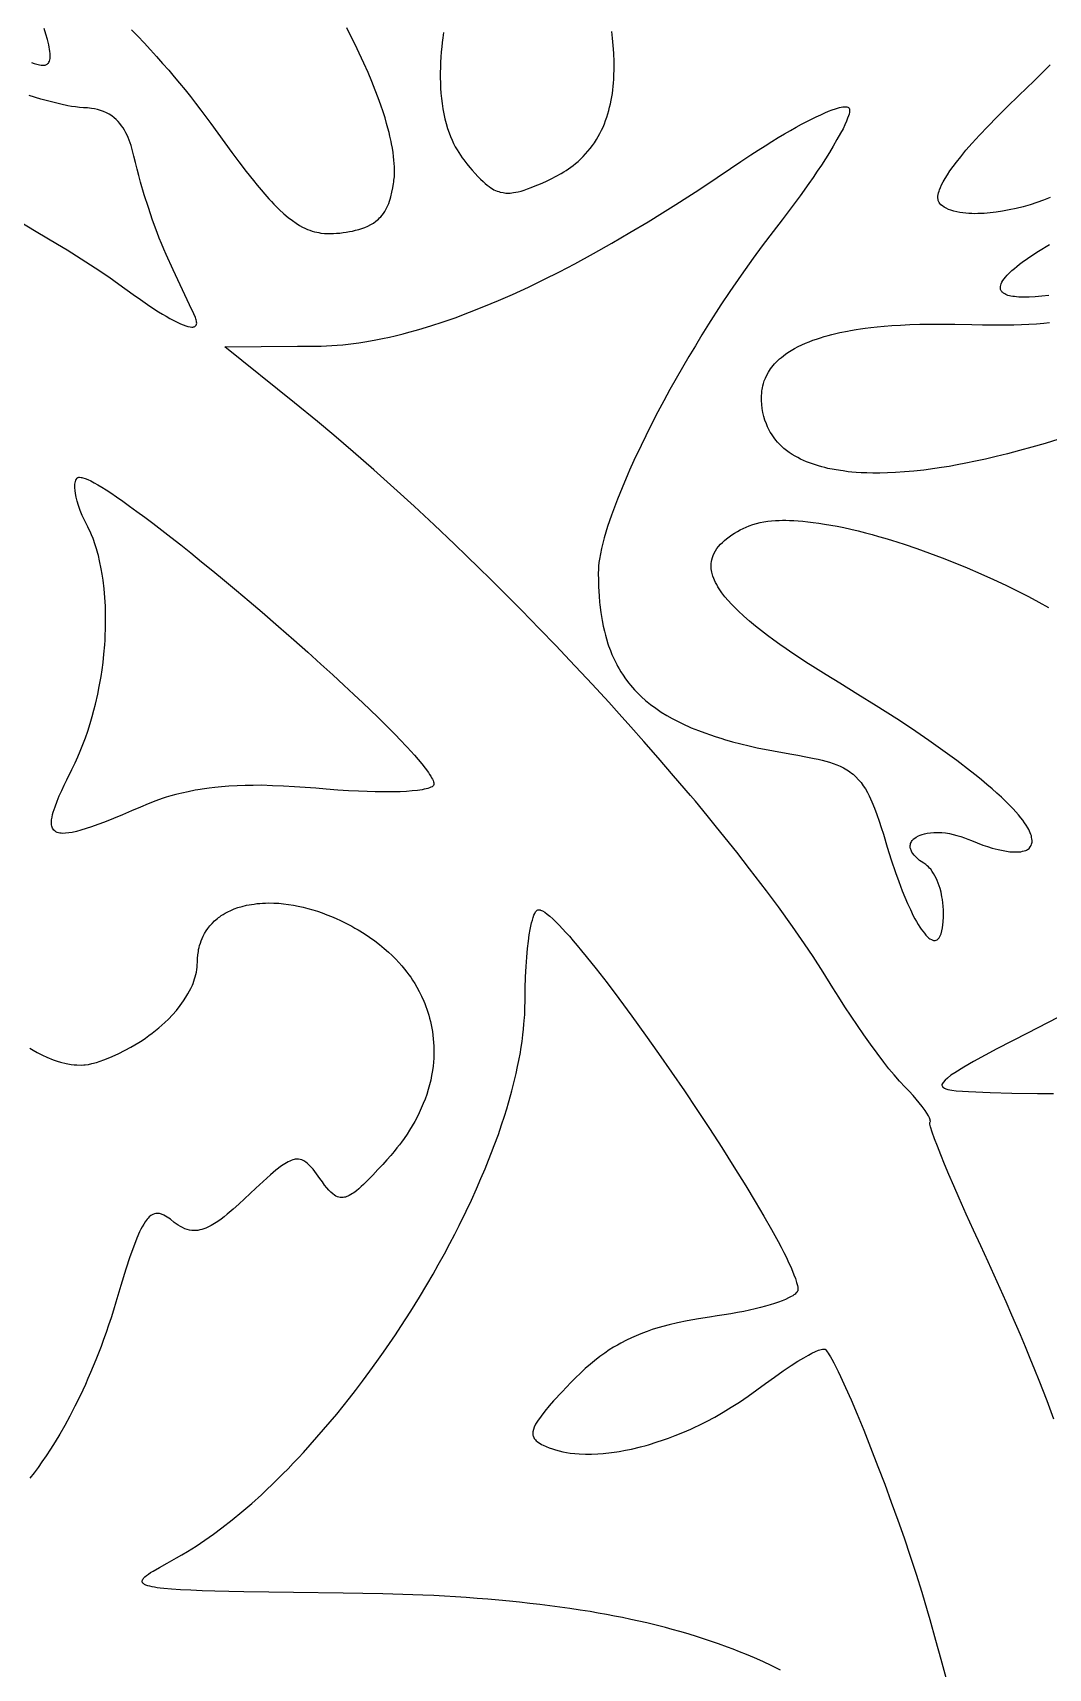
# Model space of a CAD drawing. Extents: x -500 to 500, y -1000 to 1000.
# Drawn here: x 167.3 to 284.1, y 63.2 to 251.3 of the extents above; entities that cross this region are included whole.
import ezdxf

# ---------------------------------------------------------------- set-up
doc = ezdxf.new("R2010")
doc.units = 0
doc.layers.add('APS_GEOMETR_', color=18, linetype='CONTINUOUS')

msp = doc.modelspace()

# ---------------------------------------------------------------- linework, layer by layer
at = {"layer": 'APS_GEOMETR_'}
for points in [[(167.16, 247.89), (167.46, 247.78), (167.75, 247.69), (168.06, 247.62), (168.27, 247.58), (168.41, 247.57), (168.57, 247.58), (168.73, 247.6), (168.81, 247.63), (168.88, 247.66), (168.96, 247.71), (169.02, 247.76), (169.09, 247.83), (169.15, 247.91), (169.21, 248.04), (169.26, 248.18), (169.29, 248.34), (169.31, 248.52), (169.31, 248.72), (169.3, 248.94), (169.28, 249.17), (169.24, 249.41), (169.2, 249.67), (169.14, 249.94), (169, 250.52), (168.82, 251.15), (168.62, 251.81)], [(178.65, 251.66), (179.39, 250.9), (180.11, 250.14), (180.82, 249.36), (181.53, 248.58), (182.23, 247.79), (182.93, 247), (183.56, 246.25), (184.19, 245.5), (184.81, 244.73), (185.42, 243.97), (186.02, 243.2), (186.61, 242.42), (187.2, 241.64), (187.77, 240.86), (189.38, 238.65), (190.18, 237.55), (191, 236.45), (191.83, 235.37), (192.68, 234.3), (193.11, 233.77), (193.55, 233.25), (193.99, 232.73), (194.44, 232.22), (194.75, 231.89), (195.04, 231.58), (195.33, 231.28), (195.62, 231), (196.16, 230.5), (196.67, 230.07), (197.15, 229.7), (197.58, 229.4), (197.97, 229.15), (198.3, 228.97), (198.59, 228.82), (198.88, 228.7), (199.16, 228.6), (199.43, 228.51), (199.69, 228.43), (199.95, 228.37), (200.19, 228.32), (200.43, 228.28), (200.86, 228.24), (201.26, 228.22), (201.87, 228.23), (202.24, 228.25), (202.61, 228.28), (202.98, 228.32), (203.35, 228.38), (203.71, 228.44), (204.07, 228.51), (204.43, 228.59), (204.79, 228.69), (205.14, 228.79), (205.49, 228.92), (205.83, 229.07), (206.16, 229.24), (206.47, 229.43), (206.77, 229.65), (206.91, 229.76), (207.05, 229.88), (207.18, 230.01), (207.31, 230.14), (207.47, 230.34), (207.63, 230.54), (207.77, 230.76), (207.9, 230.98), (208.02, 231.21), (208.13, 231.45), (208.23, 231.69), (208.32, 231.94), (208.4, 232.19), (208.48, 232.44), (208.6, 232.96), (208.7, 233.47), (208.79, 233.99), (208.81, 234.11), (208.84, 234.36), (208.88, 234.75), (208.9, 235.26), (208.9, 235.56), (208.89, 235.89), (208.87, 236.26), (208.84, 236.65), (208.8, 237.08), (208.74, 237.53), (208.67, 238.02), (208.57, 238.53), (208.51, 238.82), (208.38, 239.42), (208.28, 239.84), (208.15, 240.32), (207.99, 240.88), (207.81, 241.51), (207.58, 242.21), (207.32, 242.98), (207.02, 243.82), (206.68, 244.72), (206.29, 245.69), (205.86, 246.73), (205.37, 247.82), (204.84, 248.98), (204.37, 249.95), (203.89, 250.91), (203.4, 251.87)], [(214.54, 251.33), (214.46, 250.74), (214.39, 250.2), (214.33, 249.7), (214.28, 249.11), (214.23, 248.52), (214.2, 247.93), (214.17, 247.33), (214.16, 246.73), (214.16, 246.14), (214.17, 245.54), (214.19, 244.95), (214.23, 244.35), (214.29, 243.76), (214.37, 243.17), (214.46, 242.58), (214.57, 242), (214.69, 241.43), (214.84, 240.86), (215.01, 240.29), (215.17, 239.82), (215.34, 239.38), (215.52, 238.96), (215.7, 238.57), (215.89, 238.2), (216.09, 237.85), (216.28, 237.53), (216.48, 237.23), (216.67, 236.94), (216.86, 236.68), (217.23, 236.22), (217.56, 235.83), (217.84, 235.5), (218.18, 235.12), (218.5, 234.78), (218.8, 234.47), (219.08, 234.2), (219.34, 233.97), (219.57, 233.77), (219.78, 233.61), (219.96, 233.48), (220.15, 233.36), (220.34, 233.26), (220.52, 233.18), (220.7, 233.1), (220.88, 233.04), (221.05, 232.99), (221.38, 232.92), (221.69, 232.88), (221.96, 232.87), (222.19, 232.87), (222.38, 232.89), (222.6, 232.92), (222.85, 232.96), (223.13, 233.03), (223.46, 233.11), (223.82, 233.22), (224.21, 233.35), (224.63, 233.51), (225.09, 233.69), (225.7, 233.94), (226.31, 234.21), (226.91, 234.5), (227.5, 234.8), (228.08, 235.13), (228.37, 235.3), (228.64, 235.48), (228.92, 235.66), (229.19, 235.85), (229.45, 236.05), (229.71, 236.26), (230.01, 236.52), (230.31, 236.8), (230.6, 237.08), (230.88, 237.38), (231.14, 237.69), (231.4, 238.01), (231.65, 238.34), (231.88, 238.67), (232.11, 239.02), (232.32, 239.37), (232.52, 239.73), (232.7, 240.09), (232.88, 240.46), (233.04, 240.83), (233.18, 241.21), (233.31, 241.59), (233.43, 241.97), (233.54, 242.36), (233.64, 242.75), (233.73, 243.14), (233.81, 243.54), (233.88, 243.93), (233.95, 244.33), (234, 244.73), (234.05, 245.14), (234.09, 245.54), (234.12, 245.94), (234.14, 246.34), (234.16, 247.15), (234.15, 247.95), (234.11, 248.95), (234.05, 249.86), (233.97, 250.69), (233.88, 251.45)], [(284.31, 232.35), (283.55, 232.05), (282.77, 231.78), (281.99, 231.53), (281.2, 231.3), (280.4, 231.1), (279.6, 230.93), (278.8, 230.79), (278.1, 230.68), (277.4, 230.6), (276.7, 230.54), (276.35, 230.52), (275.99, 230.51), (275.64, 230.5), (275.29, 230.51), (274.94, 230.53), (274.59, 230.56), (274.24, 230.6), (273.9, 230.65), (273.55, 230.71), (273.21, 230.79), (272.89, 230.89), (272.59, 231), (272.33, 231.13), (272.1, 231.26), (271.9, 231.39), (271.74, 231.53), (271.62, 231.66), (271.53, 231.78), (271.49, 231.86), (271.46, 231.95), (271.43, 232.03), (271.41, 232.12), (271.39, 232.31), (271.4, 232.5), (271.42, 232.7), (271.46, 232.89), (271.52, 233.08), (271.57, 233.25), (271.68, 233.52), (271.82, 233.82), (272, 234.17), (272.22, 234.55), (272.48, 234.97), (272.78, 235.43), (273.13, 235.92), (273.52, 236.44), (274.01, 237.06), (274.61, 237.79), (275.33, 238.61), (276.17, 239.52), (277.12, 240.53), (278.19, 241.63), (279.37, 242.81), (280.69, 244.08), (282.45, 245.79), (283.38, 246.71), (284.3, 247.64)], [(165.54, 229.75), (167.7, 228.47), (170.16, 227), (171.25, 226.33), (172.33, 225.65), (173.4, 224.97), (174.47, 224.28), (176.03, 223.24), (177.2, 222.4), (178.84, 221.21), (179.67, 220.62), (180.5, 220.04), (181.35, 219.49), (181.77, 219.22), (182.21, 218.95), (182.64, 218.7), (183.08, 218.45), (183.53, 218.21), (183.98, 217.98), (184.3, 217.83), (184.6, 217.71), (184.89, 217.61), (185.15, 217.53), (185.39, 217.48), (185.6, 217.47), (185.7, 217.47), (185.78, 217.48), (185.86, 217.5), (185.92, 217.53), (185.98, 217.57), (186.03, 217.61), (186.06, 217.65), (186.09, 217.7), (186.13, 217.81), (186.15, 217.92), (186.14, 218.03), (186.13, 218.13), (186.1, 218.29), (186.06, 218.42), (186, 218.58), (185.83, 218.97), (185.33, 220.02), (183.45, 224.04), (182.65, 225.8), (182.38, 226.43), (182.11, 227.06), (181.85, 227.69), (181.6, 228.33), (181.08, 229.77), (180.59, 231.22), (180.12, 232.67), (179.68, 234.14), (179.48, 234.88), (179.29, 235.63), (179.11, 236.38), (178.94, 237.13), (178.78, 237.74), (178.7, 238.04), (178.6, 238.35), (178.5, 238.65), (178.39, 238.95), (178.27, 239.25), (178.14, 239.54), (178, 239.82), (177.85, 240.1), (177.68, 240.37), (177.51, 240.62), (177.32, 240.87), (177.12, 241.1), (176.9, 241.32), (176.67, 241.53), (176.39, 241.74), (176.08, 241.94), (175.77, 242.11), (175.43, 242.25), (175.09, 242.38), (174.75, 242.48), (174.4, 242.56), (174.04, 242.61), (173.58, 242.66), (173.12, 242.69), (172.67, 242.73), (172.22, 242.78), (171.77, 242.84), (171.32, 242.92), (170.54, 243.09), (169.77, 243.28), (169, 243.47), (168.23, 243.68), (166.87, 244.1)], [(284.74, 91.87), (283.94, 93.97), (283.03, 96.3), (282.53, 97.54), (282.01, 98.83), (281.45, 100.18), (280.87, 101.58), (279.91, 103.82), (279.23, 105.36), (278.55, 106.89), (277.86, 108.42), (277.16, 109.95), (276.31, 111.78), (275.48, 113.61), (274.65, 115.44), (273.84, 117.28), (273.22, 118.7), (272.66, 120), (272.16, 121.19), (271.72, 122.28), (271.33, 123.25), (271.01, 124.11), (270.74, 124.86), (270.54, 125.5), (270.51, 125.64), (270.48, 125.78), (270.48, 125.93), (270.48, 126), (270.5, 126.06), (270.52, 126.11), (270.51, 126.2), (270.5, 126.3), (270.41, 126.53), (270.3, 126.76), (270.12, 127.06), (269.92, 127.36), (269.59, 127.81), (269.25, 128.24), (268.89, 128.67), (268.53, 129.09), (268.09, 129.57), (267.63, 130.04), (266.99, 130.73), (266.36, 131.45), (265.76, 132.17), (265.17, 132.92), (264.39, 133.96), (263.62, 135), (262.87, 136.06), (262.13, 137.13), (261.41, 138.2), (260.7, 139.29), (260, 140.38), (259.31, 141.48), (258.19, 143.29), (257.04, 145.06), (256.06, 146.52), (254.66, 148.54), (253.04, 150.77), (251.67, 152.62), (249.74, 155.17), (248.25, 157.07), (246.93, 158.73), (245.79, 160.14), (244.84, 161.3), (243.5, 162.92), (242.94, 163.59), (241, 165.86), (239.21, 167.93), (237.57, 169.81), (236.07, 171.5), (234.72, 173), (233.53, 174.31), (231.62, 176.4), (229.06, 179.13), (227.44, 180.83), (225.59, 182.75), (223.51, 184.89), (222.38, 186.03), (221.18, 187.23), (219.93, 188.47), (218.61, 189.77), (217.23, 191.11), (215.79, 192.51), (213.45, 194.73), (211.15, 196.86), (208.84, 198.97), (206.51, 201.06), (204.15, 203.13), (201.92, 205.03), (200.04, 206.59), (197.41, 208.75), (189.38, 215.19), (197.75, 215.25), (199.84, 215.26), (200.46, 215.28), (201.08, 215.31), (201.7, 215.34), (202.32, 215.38), (202.94, 215.43), (203.56, 215.5), (204.18, 215.57), (204.79, 215.66), (205.5, 215.77), (206.57, 215.96), (207.51, 216.15), (208.31, 216.32), (208.97, 216.47), (209.9, 216.69), (210.28, 216.79), (211.69, 217.19), (213.09, 217.61), (214.48, 218.06), (215.86, 218.54), (217.53, 219.17), (219.19, 219.83), (220.84, 220.51), (222.48, 221.22), (224.29, 222.06), (226.09, 222.93), (227.87, 223.83), (229.64, 224.75), (231.77, 225.91), (233.88, 227.1), (235.98, 228.32), (238.06, 229.56), (239.73, 230.59), (241.26, 231.56), (242.65, 232.45), (243.9, 233.26), (245.99, 234.65), (247.54, 235.7), (248.71, 236.49), (249.88, 237.28), (250.71, 237.81), (251.51, 238.32), (252.28, 238.8), (253.02, 239.25), (253.73, 239.68), (254.42, 240.07), (255.08, 240.44), (255.7, 240.79), (256.3, 241.1), (256.86, 241.39), (257.4, 241.66), (257.91, 241.89), (258.38, 242.1), (258.82, 242.29), (259.23, 242.44), (259.61, 242.58), (259.85, 242.65), (260.07, 242.71), (260.28, 242.75), (260.47, 242.78), (260.64, 242.8), (260.79, 242.8), (260.91, 242.78), (261.02, 242.75), (261.06, 242.73), (261.11, 242.7), (261.17, 242.63), (261.21, 242.55), (261.23, 242.46), (261.24, 242.37), (261.23, 242.29), (261.22, 242.17), (261.17, 241.96), (261.1, 241.75), (261.01, 241.48), (260.87, 241.14), (260.7, 240.74), (260.48, 240.28), (260.2, 239.76), (259.78, 239.02), (259.35, 238.28), (258.91, 237.54), (258.45, 236.82), (257.99, 236.09), (257.51, 235.38), (257.03, 234.67), (256.54, 233.96), (255.54, 232.56), (254.53, 231.18), (253.49, 229.81), (252.45, 228.44), (251.19, 226.79), (250.16, 225.39), (248.75, 223.44), (247.48, 221.57), (246.44, 220.01), (245.02, 217.81), (244.26, 216.57), (243.5, 215.32), (242.75, 214.07), (242.02, 212.81), (241.29, 211.54), (240.58, 210.27), (239.88, 208.99), (239.19, 207.7), (238.43, 206.22), (237.8, 204.97), (237.26, 203.86), (236.44, 202.12), (235.93, 201.02), (235.73, 200.55), (235.07, 198.98), (234.54, 197.67), (233.84, 195.83), (233.62, 195.18), (233.41, 194.53), (233.21, 193.88), (233.01, 193.23), (232.86, 192.61), (232.71, 192), (232.58, 191.38), (232.46, 190.76), (232.41, 190.37), (232.37, 189.97), (232.34, 189.57), (232.32, 189.17), (232.34, 188.35), (232.36, 187.64), (232.42, 186.51), (232.48, 185.81), (232.51, 185.51), (232.63, 184.62), (232.77, 183.73), (232.91, 183.07), (233.04, 182.5), (233.16, 182.01), (233.27, 181.6), (233.44, 181.05), (233.52, 180.81), (233.72, 180.28), (233.91, 179.81), (234.08, 179.42), (234.23, 179.1), (234.45, 178.65), (234.55, 178.47), (234.72, 178.17), (234.93, 177.83), (235.18, 177.43), (235.48, 176.99), (235.84, 176.52), (236.04, 176.28), (236.25, 176.02), (236.48, 175.76), (236.73, 175.5), (237, 175.23), (237.29, 174.95), (237.77, 174.53), (238.35, 174.06), (238.95, 173.62), (239.57, 173.19), (240.21, 172.79), (240.82, 172.45), (241.36, 172.17), (241.82, 171.93), (242.21, 171.74), (242.77, 171.49), (243, 171.39), (243.85, 171.06), (244.59, 170.78), (245.24, 170.55), (245.77, 170.37), (246.53, 170.13), (246.84, 170.04), (247.78, 169.78), (248.72, 169.53), (249.67, 169.3), (250.62, 169.09), (252.48, 168.72), (254.35, 168.38), (255.28, 168.22), (256.22, 168.05), (257.15, 167.86), (257.61, 167.76), (258.07, 167.65), (258.5, 167.53), (258.92, 167.41), (259.33, 167.27), (259.75, 167.12), (260.15, 166.95), (260.54, 166.76), (260.92, 166.54), (261.1, 166.43), (261.28, 166.3), (261.46, 166.17), (261.63, 166.03), (261.79, 165.89), (261.96, 165.73), (262.26, 165.41), (262.55, 165.07), (262.81, 164.71), (263.06, 164.34), (263.28, 163.95), (263.48, 163.56), (263.65, 163.21), (263.81, 162.85), (264.11, 162.12), (264.38, 161.39), (264.64, 160.65), (264.88, 159.9), (265.12, 159.15), (265.57, 157.64), (266.03, 156.19), (266.5, 154.74), (266.88, 153.68), (267.28, 152.62), (267.58, 151.9), (267.9, 151.18), (268.22, 150.47), (268.56, 149.76), (268.74, 149.42), (268.92, 149.09), (269.12, 148.76), (269.32, 148.44), (269.48, 148.2), (269.65, 147.97), (269.83, 147.74), (270.01, 147.51), (270.12, 147.4), (270.23, 147.3), (270.35, 147.2), (270.48, 147.1), (270.64, 147.02), (270.8, 146.94), (270.9, 146.92), (270.99, 146.91), (271.09, 146.92), (271.18, 146.94), (271.3, 147), (271.42, 147.09), (271.52, 147.21), (271.64, 147.44), (271.75, 147.68), (271.84, 148.02), (271.91, 148.37), (271.98, 149.05), (272.02, 149.62), (272.03, 150.42), (272, 150.86), (271.97, 151.26), (271.92, 151.62), (271.86, 151.95), (271.75, 152.49), (271.64, 152.89), (271.54, 153.2), (271.43, 153.5), (271.31, 153.8), (271.18, 154.09), (271.04, 154.35), (270.89, 154.6), (270.73, 154.85), (270.57, 155.1), (270.44, 155.24), (270.31, 155.38), (270.16, 155.51), (270.02, 155.64), (269.79, 155.79), (269.45, 156.01), (269.29, 156.13), (269.13, 156.26), (268.96, 156.41), (268.8, 156.56), (268.65, 156.73), (268.51, 156.91), (268.39, 157.09), (268.3, 157.29), (268.26, 157.39), (268.23, 157.49), (268.21, 157.59), (268.2, 157.7), (268.2, 157.84), (268.22, 157.96), (268.25, 158.08), (268.3, 158.2), (268.35, 158.3), (268.42, 158.4), (268.49, 158.48), (268.56, 158.56), (268.72, 158.7), (268.88, 158.81), (269.15, 158.95), (269.34, 159.04), (269.57, 159.12), (269.85, 159.19), (270.17, 159.25), (270.53, 159.3), (270.93, 159.33), (271.37, 159.34), (271.84, 159.32), (272.28, 159.28), (272.72, 159.21), (273.15, 159.11), (273.58, 159), (274.01, 158.87), (274.43, 158.73), (274.85, 158.57), (275.26, 158.41), (275.89, 158.14), (276.54, 157.89), (277.08, 157.71), (277.63, 157.53), (278.31, 157.37), (278.88, 157.25), (279.68, 157.13), (279.95, 157.11), (280.21, 157.1), (280.47, 157.1), (280.73, 157.11), (280.92, 157.13), (281.11, 157.17), (281.3, 157.21), (281.49, 157.26), (281.59, 157.31), (281.69, 157.37), (281.78, 157.43), (281.87, 157.5), (282, 157.67), (282.1, 157.84), (282.16, 157.99), (282.2, 158.12), (282.22, 158.24), (282.23, 158.33), (282.22, 158.42), (282.2, 158.6), (282.17, 158.77), (282.14, 158.94), (282.09, 159.1), (282.01, 159.3), (281.93, 159.5), (281.83, 159.69), (281.73, 159.88), (281.54, 160.17), (281.35, 160.46), (281.15, 160.75), (280.94, 161.03), (280.64, 161.38), (280.34, 161.73), (280.03, 162.07), (279.71, 162.41), (279.2, 162.9), (278.69, 163.39), (278.17, 163.87), (277.64, 164.35), (277.03, 164.87), (276.41, 165.39), (275.78, 165.9), (275.15, 166.4), (273.56, 167.6), (272.23, 168.58), (270.36, 169.92), (268.35, 171.28), (266.66, 172.4), (264.3, 173.92), (262.2, 175.22), (260.1, 176.51), (258.54, 177.46), (256.99, 178.43), (256.22, 178.92), (255.46, 179.42), (254.7, 179.93), (253.94, 180.44), (253.22, 180.95), (252.51, 181.46), (251.79, 181.98), (251.09, 182.52), (250.4, 183.06), (249.73, 183.63), (249.07, 184.21), (248.42, 184.81), (248.03, 185.2), (247.64, 185.61), (247.26, 186.02), (246.9, 186.45), (246.56, 186.9), (246.39, 187.13), (246.24, 187.36), (246.1, 187.6), (245.96, 187.84), (245.83, 188.09), (245.71, 188.34), (245.62, 188.55), (245.52, 188.8), (245.43, 189.11), (245.39, 189.28), (245.35, 189.46), (245.33, 189.65), (245.31, 189.85), (245.31, 190.05), (245.32, 190.27), (245.34, 190.49), (245.39, 190.71), (245.45, 190.95), (245.53, 191.19), (245.66, 191.47), (245.81, 191.74), (245.98, 192), (246.17, 192.24), (246.38, 192.48), (246.6, 192.7), (246.84, 192.91), (247.08, 193.11), (247.38, 193.33), (247.69, 193.55), (248, 193.75), (248.33, 193.94), (248.65, 194.13), (248.99, 194.3), (249.33, 194.46), (249.68, 194.61), (250.09, 194.76), (250.51, 194.89), (250.94, 194.99), (251.38, 195.07), (251.82, 195.14), (252.26, 195.18), (252.71, 195.21), (253.15, 195.23), (253.51, 195.24), (253.91, 195.24), (254.34, 195.23), (254.81, 195.21), (255.32, 195.18), (255.86, 195.13), (256.43, 195.07), (257.04, 195), (257.68, 194.91), (258.36, 194.81), (259.06, 194.69), (259.8, 194.55), (260.57, 194.4), (261.37, 194.22), (262.21, 194.02), (263.07, 193.8), (263.82, 193.6), (264.56, 193.39), (265.3, 193.18), (266.04, 192.96), (267.52, 192.49), (268.98, 191.99), (270.44, 191.47), (271.89, 190.93), (273.33, 190.36), (274.76, 189.77), (276.31, 189.1), (277.78, 188.43), (279.19, 187.77), (280.52, 187.11), (281.79, 186.46), (282.98, 185.83), (284.11, 185.21)], [(284.14, 221.11), (283.33, 221.01), (282.57, 220.95), (281.88, 220.91), (281.26, 220.9), (280.7, 220.92), (280.44, 220.94), (280.21, 220.96), (279.99, 220.99), (279.79, 221.02), (279.61, 221.07), (279.44, 221.11), (279.34, 221.15), (279.22, 221.2), (279.07, 221.27), (278.93, 221.36), (278.86, 221.42), (278.79, 221.48), (278.73, 221.55), (278.68, 221.62), (278.64, 221.71), (278.6, 221.8), (278.58, 221.9), (278.57, 222.01), (278.58, 222.13), (278.62, 222.27), (278.68, 222.44), (278.76, 222.62), (278.87, 222.81), (279.01, 223.01), (279.17, 223.22), (279.36, 223.43), (279.63, 223.69), (279.9, 223.95), (280.18, 224.2), (280.47, 224.44), (280.77, 224.68), (281.07, 224.91), (281.68, 225.35), (282.31, 225.77), (282.95, 226.18), (284.24, 226.97)], [(285.28, 204.57), (283.71, 204.09), (282.2, 203.65), (280.76, 203.25), (279.39, 202.89), (278.09, 202.57), (276.86, 202.28), (275.71, 202.03), (274.62, 201.8), (273.61, 201.61), (272.67, 201.44), (271.81, 201.3), (271.02, 201.19), (269.79, 201.02), (268.62, 200.9), (267.53, 200.8), (266.52, 200.73), (265.58, 200.69), (264.71, 200.67), (263.92, 200.67), (263.2, 200.69), (262.56, 200.71), (261.99, 200.75), (261.5, 200.79), (261.08, 200.83), (260.49, 200.91), (260.2, 200.95), (259.47, 201.07), (258.75, 201.21), (258.39, 201.3), (258.03, 201.39), (257.67, 201.49), (257.32, 201.6), (256.97, 201.72), (256.62, 201.85), (256.28, 201.98), (255.94, 202.13), (255.6, 202.28), (255.28, 202.45), (254.96, 202.63), (254.64, 202.82), (254.3, 203.04), (253.98, 203.27), (253.69, 203.51), (253.42, 203.75), (253.18, 203.99), (252.95, 204.23), (252.75, 204.47), (252.56, 204.71), (252.39, 204.95), (252.24, 205.17), (252.11, 205.39), (251.99, 205.6), (251.8, 205.99), (251.66, 206.32), (251.5, 206.75), (251.37, 207.19), (251.27, 207.64), (251.19, 208.1), (251.13, 208.56), (251.11, 209.02), (251.1, 209.49), (251.13, 209.94), (251.15, 210.12), (251.17, 210.27), (251.2, 210.47), (251.25, 210.71), (251.32, 210.98), (251.42, 211.27), (251.55, 211.59), (251.71, 211.94), (251.91, 212.29), (252.02, 212.48), (252.15, 212.66), (252.29, 212.85), (252.44, 213.04), (252.6, 213.23), (252.78, 213.42), (252.97, 213.61), (253.17, 213.8), (253.39, 213.98), (253.62, 214.17), (253.87, 214.35), (254.13, 214.53), (254.52, 214.77), (254.91, 215), (255.32, 215.21), (255.73, 215.41), (256.15, 215.6), (256.57, 215.78), (257, 215.94), (257.44, 216.09), (257.88, 216.24), (258.32, 216.37), (258.76, 216.49), (259.21, 216.61), (260.11, 216.82), (261.01, 217), (261.33, 217.07), (262, 217.18), (262.47, 217.25), (263.02, 217.33), (263.66, 217.41), (264.39, 217.49), (265.21, 217.56), (266.11, 217.63), (267.09, 217.7), (268.17, 217.75), (269.33, 217.79), (270.58, 217.81), (271.92, 217.81), (273.34, 217.79), (275.31, 217.74), (276.51, 217.73), (277.72, 217.72), (278.92, 217.72), (280.13, 217.73), (280.99, 217.76), (281.85, 217.8), (282.72, 217.85), (283.58, 217.91), (284.22, 217.97)], [(166.97, 134.53), (167.35, 134.3), (167.79, 134.05), (168.4, 133.74), (168.92, 133.5), (169.66, 133.2), (170.11, 133.05), (170.5, 132.94), (171.13, 132.78), (171.53, 132.7), (171.7, 132.67), (172.06, 132.63), (172.37, 132.6), (172.86, 132.59), (173.18, 132.6), (173.31, 132.61), (173.71, 132.67), (174.1, 132.75), (174.62, 132.9), (175.46, 133.2), (176.15, 133.47), (177.11, 133.88), (177.91, 134.29), (178.57, 134.64), (179.48, 135.17), (179.88, 135.43), (180.27, 135.7), (180.66, 135.98), (181.04, 136.26), (181.42, 136.56), (181.79, 136.86), (182.15, 137.17), (182.5, 137.49), (182.9, 137.87), (183.37, 138.36), (183.82, 138.88), (184.25, 139.42), (184.65, 139.97), (184.92, 140.4), (185.14, 140.78), (185.33, 141.11), (185.47, 141.39), (185.66, 141.79), (185.73, 141.96), (185.82, 142.22), (185.91, 142.49), (185.99, 142.75), (186.06, 143.02), (186.11, 143.29), (186.16, 143.56), (186.2, 143.84), (186.22, 144.11), (186.24, 144.43), (186.25, 144.85), (186.29, 145.28), (186.34, 145.65), (186.37, 145.86), (186.42, 146.09), (186.49, 146.34), (186.57, 146.59), (186.66, 146.86), (186.78, 147.14), (186.91, 147.43), (187.06, 147.72), (187.24, 148.01), (187.44, 148.3), (187.67, 148.59), (187.93, 148.88), (188.21, 149.16), (188.53, 149.43), (188.67, 149.55), (188.8, 149.64), (188.97, 149.77), (189.18, 149.9), (189.44, 150.05), (189.74, 150.21), (190.08, 150.37), (190.46, 150.54), (190.89, 150.69), (191.37, 150.83), (191.89, 150.96), (192.17, 151.02), (192.46, 151.07), (192.76, 151.11), (193.07, 151.15), (193.4, 151.18), (193.73, 151.21), (194.08, 151.22), (194.44, 151.23), (195.01, 151.22), (195.58, 151.19), (196.14, 151.14), (196.71, 151.06), (197.27, 150.97), (197.83, 150.86), (198.39, 150.74), (198.94, 150.6), (199.5, 150.44), (200.04, 150.27), (200.59, 150.08), (201.12, 149.88), (201.66, 149.66), (202.18, 149.44), (202.7, 149.2), (203.21, 148.96), (203.6, 148.76), (203.99, 148.56), (204.35, 148.35), (204.71, 148.14), (205.4, 147.72), (206.04, 147.3), (206.64, 146.87), (207.19, 146.44), (207.71, 146.01), (208.19, 145.59), (208.63, 145.17), (209.04, 144.76), (209.41, 144.37), (209.74, 143.99), (210.04, 143.63), (210.31, 143.29), (210.55, 142.98), (210.76, 142.69), (210.98, 142.35), (211.23, 141.96), (211.48, 141.53), (211.74, 141.05), (212.01, 140.52), (212.26, 139.95), (212.39, 139.65), (212.51, 139.34), (212.62, 139.01), (212.74, 138.68), (212.84, 138.33), (212.94, 137.97), (213.03, 137.61), (213.12, 137.23), (213.2, 136.84), (213.26, 136.45), (213.32, 136.04), (213.36, 135.62), (213.4, 135.2), (213.42, 134.76), (213.43, 134.32), (213.43, 133.86), (213.41, 133.4), (213.38, 132.93), (213.33, 132.45), (213.26, 131.96), (213.17, 131.4), (213.06, 130.85), (212.92, 130.3), (212.77, 129.76), (212.6, 129.22), (212.41, 128.68), (212.2, 128.15), (211.98, 127.63), (211.74, 127.11), (211.49, 126.6), (211.22, 126.09), (210.94, 125.6), (210.64, 125.11), (210.34, 124.63), (210.02, 124.16), (209.69, 123.71), (209.46, 123.4), (209.18, 123.05), (208.85, 122.64), (208.47, 122.19), (208.03, 121.69), (207.54, 121.15), (206.99, 120.56), (206.39, 119.92), (205.88, 119.39), (205.35, 118.86), (205.08, 118.61), (204.8, 118.37), (204.51, 118.13), (204.21, 117.91), (204.07, 117.81), (203.89, 117.69), (203.67, 117.57), (203.54, 117.51), (203.41, 117.46), (203.27, 117.41), (203.13, 117.38), (202.98, 117.35), (202.82, 117.35), (202.66, 117.36), (202.5, 117.38), (202.33, 117.43), (202.16, 117.5), (201.99, 117.61), (201.79, 117.76), (201.58, 117.96), (201.36, 118.19), (201.12, 118.47), (200.86, 118.78), (200.6, 119.14), (200.33, 119.53), (199.94, 120.07), (199.53, 120.6), (199.23, 120.94), (198.91, 121.27), (198.7, 121.43), (198.47, 121.58), (198.25, 121.67), (198.04, 121.73), (197.86, 121.76), (197.7, 121.77), (197.57, 121.76), (197.47, 121.75), (197.37, 121.72), (197.19, 121.67), (197.02, 121.61), (196.85, 121.54), (196.68, 121.47), (196.29, 121.24), (195.92, 121), (195.27, 120.5), (194.64, 119.97), (193.79, 119.21), (192.95, 118.43), (191.66, 117.2), (191.01, 116.6), (190.35, 116.01), (189.66, 115.43), (189.31, 115.15), (188.95, 114.87), (188.59, 114.61), (188.21, 114.37), (187.82, 114.14), (187.42, 113.94), (187.21, 113.84), (186.98, 113.76), (186.75, 113.68), (186.52, 113.62), (186.29, 113.58), (186.05, 113.55), (185.81, 113.55), (185.58, 113.56), (185.31, 113.61), (185.04, 113.68), (184.77, 113.77), (184.52, 113.89), (184.27, 114.02), (184.02, 114.17), (183.79, 114.33), (183.57, 114.5), (183.12, 114.85), (182.75, 115.11), (182.37, 115.33), (182.12, 115.43), (181.87, 115.5), (181.67, 115.51), (181.47, 115.5), (181.28, 115.46), (181.1, 115.39), (180.89, 115.27), (180.7, 115.12), (180.58, 114.99), (180.45, 114.86), (180.34, 114.72), (180.23, 114.57), (180.06, 114.29), (179.89, 114), (179.73, 113.7), (179.58, 113.41), (179.27, 112.69), (178.98, 111.97), (178.48, 110.55), (178.01, 109.12), (177.43, 107.22), (176.86, 105.31), (176.59, 104.41), (176.31, 103.53), (176.02, 102.67), (175.73, 101.83), (175.44, 101.01), (175.15, 100.21), (174.85, 99.44), (174.55, 98.68), (174.25, 97.94), (173.95, 97.23), (173.65, 96.53), (173.35, 95.85), (173.04, 95.2), (172.74, 94.56), (172.14, 93.34), (171.55, 92.2), (170.97, 91.14), (170.41, 90.15), (169.86, 89.24), (169.34, 88.4), (168.84, 87.63), (168.36, 86.94), (167.92, 86.32), (167.46, 85.69), (166.97, 85.06)], [(253.3, 63.01), (252.31, 63.5), (251.26, 63.98), (250.29, 64.41), (249.39, 64.79), (248.58, 65.12), (247.85, 65.41), (247.2, 65.66), (246.16, 66.03), (244.9, 66.46), (243.74, 66.83), (242.67, 67.16), (241.71, 67.44), (240.84, 67.68), (240.07, 67.89), (238.85, 68.21), (237.92, 68.43), (236.99, 68.64), (236.06, 68.84), (235.13, 69.04), (234.2, 69.22), (233.26, 69.4), (232.33, 69.57), (231.39, 69.73), (230.24, 69.91), (229.08, 70.08), (227.93, 70.25), (226.77, 70.4), (225.61, 70.55), (224.45, 70.68), (223.29, 70.81), (222.13, 70.94), (220.89, 71.05), (219.64, 71.15), (218.4, 71.25), (217.15, 71.34), (215.91, 71.42), (214.66, 71.5), (213.41, 71.57), (212.16, 71.63), (209.87, 71.71), (207.57, 71.77), (205.27, 71.83), (202.98, 71.87), (197.28, 71.93), (194.43, 71.97), (191.58, 72.01), (189.84, 72.04), (188.24, 72.08), (186.78, 72.13), (185.46, 72.18), (184.29, 72.24), (183.25, 72.31), (182.36, 72.39), (181.96, 72.43), (181.61, 72.48), (181.3, 72.53), (181.02, 72.59), (180.75, 72.64), (180.52, 72.71), (180.32, 72.78), (180.15, 72.86), (180.02, 72.95), (179.97, 72.99), (179.93, 73.04), (179.9, 73.09), (179.88, 73.15), (179.87, 73.2), (179.87, 73.26), (179.9, 73.36), (179.95, 73.46), (180.02, 73.55), (180.09, 73.62), (180.2, 73.73), (180.37, 73.87), (180.59, 74.03), (180.84, 74.21), (181.14, 74.39), (181.86, 74.81), (182.74, 75.3), (183.83, 75.9), (184.46, 76.26), (185.08, 76.63), (186.1, 77.27), (187.1, 77.94), (188.09, 78.64), (189.06, 79.35), (190.22, 80.27), (191.36, 81.22), (192.48, 82.18), (193.59, 83.17), (194.21, 83.76), (194.83, 84.35), (195.45, 84.95), (196.06, 85.56), (196.66, 86.17), (197.26, 86.79), (197.85, 87.41), (198.43, 88.04), (199.21, 88.9), (199.98, 89.78), (200.74, 90.66), (201.5, 91.55), (202.25, 92.44), (202.98, 93.34), (203.71, 94.26), (204.42, 95.17), (205.23, 96.23), (206.07, 97.38), (206.86, 98.48), (207.62, 99.55), (208.33, 100.58), (209, 101.57), (209.63, 102.51), (210.22, 103.42), (210.77, 104.29), (211.76, 105.89), (212.61, 107.31), (213.33, 108.55), (213.93, 109.61), (214.63, 110.88), (215.26, 112.06), (215.82, 113.14), (216.32, 114.13), (217.14, 115.79), (217.74, 117.04), (218.32, 118.34), (218.84, 119.54), (219.31, 120.65), (219.71, 121.65), (220.07, 122.55), (220.37, 123.34), (220.84, 124.62), (221.22, 125.73), (221.54, 126.7), (221.8, 127.54), (222.01, 128.24), (222.29, 129.22), (222.4, 129.63), (222.66, 130.7), (222.88, 131.63), (223.06, 132.43), (223.2, 133.1), (223.37, 134.04), (223.44, 134.43), (223.57, 135.31), (223.67, 136.07), (223.74, 136.73), (223.79, 137.28), (223.85, 138.04), (223.87, 138.36), (223.89, 139.16), (223.91, 139.96), (223.93, 141.4), (223.97, 142.72), (224.03, 143.92), (224.11, 145.01), (224.2, 145.98), (224.29, 146.83), (224.4, 147.56), (224.51, 148.18), (224.58, 148.57), (224.67, 148.93), (224.75, 149.26), (224.84, 149.55), (224.93, 149.81), (225.03, 150.02), (225.13, 150.2), (225.18, 150.27), (225.24, 150.33), (225.32, 150.4), (225.39, 150.43), (225.47, 150.45), (225.54, 150.45), (225.64, 150.44), (225.69, 150.42), (225.8, 150.37), (225.92, 150.31), (226.17, 150.16), (226.45, 149.96), (226.76, 149.7), (227.09, 149.41), (227.44, 149.07), (227.82, 148.69), (228.22, 148.27), (228.59, 147.85), (229.01, 147.4), (229.45, 146.89), (229.92, 146.34), (230.41, 145.74), (230.94, 145.09), (232.09, 143.66), (233.34, 142.04), (234.71, 140.23), (236.18, 138.23), (237.76, 136.04), (239.27, 133.91), (240.76, 131.77), (242.23, 129.62), (243.68, 127.46), (245.12, 125.28), (246.53, 123.1), (247.92, 120.9), (249.3, 118.68), (250.39, 116.88), (251.37, 115.22), (252.24, 113.68), (253.01, 112.28), (253.36, 111.63), (253.67, 111.02), (253.96, 110.44), (254.22, 109.89), (254.46, 109.38), (254.66, 108.9), (254.84, 108.46), (255, 108.05), (255.14, 107.6), (255.24, 107.22), (255.27, 107.06), (255.29, 106.92), (255.3, 106.79), (255.29, 106.69), (255.27, 106.61), (255.22, 106.53), (255.15, 106.44), (255.07, 106.34), (254.96, 106.25), (254.83, 106.15), (254.69, 106.05), (254.53, 105.96), (254.22, 105.8), (253.87, 105.64), (253.48, 105.48), (253.06, 105.32), (252.59, 105.16), (252.1, 105.01), (251.56, 104.85), (250.99, 104.7), (250.38, 104.55), (249.74, 104.41), (249.06, 104.26), (248.34, 104.12), (247.59, 103.99), (246.81, 103.85), (245.99, 103.73), (245.14, 103.61), (243.85, 103.41), (242.57, 103.19), (241.43, 102.95), (240.49, 102.72), (239.19, 102.38), (238.54, 102.17), (237.95, 101.96), (237.42, 101.76), (236.95, 101.57), (236.16, 101.23), (235.57, 100.95), (234.93, 100.61), (234.53, 100.39), (234.09, 100.13), (233.6, 99.82), (233.07, 99.47), (232.5, 99.06), (231.9, 98.59), (231.42, 98.2), (230.84, 97.68), (230.28, 97.16), (229.72, 96.63), (229.17, 96.08), (228.18, 95.02), (227.19, 93.96), (226.69, 93.38), (226.19, 92.79), (225.75, 92.22), (225.33, 91.63), (225.13, 91.29), (224.96, 90.93), (224.87, 90.68), (224.81, 90.42), (224.8, 90.28), (224.81, 90.16), (224.82, 90.04), (224.85, 89.94), (224.91, 89.77), (224.97, 89.65), (225.04, 89.56), (225.12, 89.47), (225.2, 89.38), (225.29, 89.3), (225.46, 89.18), (225.64, 89.07), (225.82, 88.96), (226, 88.86), (226.34, 88.71), (226.69, 88.57), (227.05, 88.44), (227.4, 88.32), (227.82, 88.21), (228.24, 88.12), (228.66, 88.03), (229.09, 87.96), (229.64, 87.9), (230.12, 87.86), (230.88, 87.83), (231.36, 87.83), (231.57, 87.83), (232.27, 87.88), (232.89, 87.92), (233.85, 88.02), (234.46, 88.11), (234.72, 88.15), (235.48, 88.3), (236.14, 88.43), (237.18, 88.68), (237.83, 88.85), (238.1, 88.93), (239.09, 89.24), (239.71, 89.45), (240.41, 89.69), (241.19, 89.99), (242.04, 90.33), (242.96, 90.73), (243.45, 90.95), (243.95, 91.19), (244.76, 91.59), (245.73, 92.11), (246.69, 92.66), (247.63, 93.23), (248.56, 93.82), (249.56, 94.51), (250.55, 95.22), (251.56, 95.97), (252.58, 96.71), (253.6, 97.43), (254.5, 98.03), (255.29, 98.52), (255.96, 98.92), (256.49, 99.22), (256.9, 99.44), (257.31, 99.64), (257.67, 99.79), (257.83, 99.85), (257.98, 99.89), (258.11, 99.92), (258.23, 99.93), (258.33, 99.92), (258.41, 99.9), (258.49, 99.82), (258.65, 99.61), (258.77, 99.45), (258.89, 99.26), (259.04, 99.03), (259.19, 98.77), (259.42, 98.34), (259.66, 97.87), (259.92, 97.35), (260.2, 96.78), (260.78, 95.52), (261.42, 94.07), (262.11, 92.43), (262.86, 90.61), (263.65, 88.62), (264.5, 86.43), (265.27, 84.38), (266.03, 82.33), (266.77, 80.26), (267.5, 78.2), (268.2, 76.12), (268.88, 74.04), (269.54, 71.95), (270.17, 69.85), (270.46, 68.84), (271.12, 66.46), (271.72, 64.27), (272.75, 60.46)], [(285.2, 138.07), (281.69, 136.26), (278.18, 134.45), (276.82, 133.72), (275.47, 132.98), (274.39, 132.35), (273.32, 131.7), (272.89, 131.41), (272.48, 131.1), (272.22, 130.86), (271.98, 130.6), (271.9, 130.47), (271.86, 130.34), (271.86, 130.27), (271.87, 130.22), (271.9, 130.13), (271.93, 130.07), (271.95, 130.05), (272.04, 129.99), (272.13, 129.93), (272.32, 129.85), (272.52, 129.79), (273.01, 129.7), (273.5, 129.63), (274.2, 129.58), (274.89, 129.53), (277.4, 129.45), (279.91, 129.37), (282.84, 129.32), (284.67, 129.3)]]:
    msp.add_lwpolyline(points, dxfattribs=at)
msp.add_lwpolyline([(171.81, 166.59), (172.17, 167.34), (172.48, 168.03), (172.76, 168.67), (172.99, 169.25), (173.36, 170.23), (173.62, 170.97), (173.9, 171.86), (174.13, 172.67), (174.34, 173.42), (174.51, 174.1), (174.77, 175.25), (174.95, 176.11), (175.15, 177.29), (175.27, 178.04), (175.38, 178.89), (175.48, 179.84), (175.57, 180.9), (175.61, 181.47), (175.64, 182.06), (175.67, 182.68), (175.68, 183.32), (175.68, 184.36), (175.65, 185.36), (175.59, 186.37), (175.51, 187.37), (175.39, 188.37), (175.28, 189.06), (175.17, 189.66), (174.98, 190.59), (174.85, 191.18), (174.78, 191.43), (174.63, 191.96), (174.48, 192.42), (174.23, 193.13), (174.05, 193.58), (173.97, 193.77), (173.64, 194.47), (173.29, 195.16), (173.13, 195.48), (172.99, 195.79), (172.75, 196.38), (172.56, 196.93), (172.41, 197.44), (172.29, 197.9), (172.21, 198.31), (172.16, 198.67), (172.13, 198.97), (172.13, 199.18), (172.14, 199.38), (172.17, 199.56), (172.21, 199.72), (172.25, 199.86), (172.31, 199.98), (172.37, 200.07), (172.44, 200.13), (172.48, 200.16), (172.53, 200.17), (172.6, 200.19), (172.67, 200.19), (172.85, 200.18), (172.95, 200.16), (173.06, 200.13), (173.32, 200.04), (173.63, 199.92), (173.97, 199.76), (174.35, 199.56), (174.78, 199.32), (175.23, 199.04), (175.73, 198.73), (176.27, 198.38), (176.93, 197.94), (177.65, 197.44), (178.43, 196.88), (179.27, 196.27), (180.17, 195.61), (181.12, 194.9), (182.13, 194.12), (183.19, 193.3), (184.31, 192.42), (185.49, 191.48), (186.72, 190.48), (188.01, 189.43), (189.34, 188.33), (190.74, 187.16), (192.18, 185.94), (193.68, 184.66), (195.56, 183.04), (197.31, 181.51), (198.93, 180.06), (200.44, 178.71), (201.82, 177.45), (203.09, 176.28), (204.24, 175.21), (205.27, 174.23), (206.98, 172.58), (208.25, 171.32), (209.08, 170.48), (209.48, 170.07), (210.35, 169.15), (210.79, 168.68), (211.21, 168.21), (211.63, 167.73), (212.03, 167.24), (212.43, 166.74), (212.8, 166.23), (212.94, 166.02), (213.07, 165.82), (213.17, 165.64), (213.26, 165.47), (213.33, 165.31), (213.39, 165.17), (213.42, 165.04), (213.44, 164.93), (213.44, 164.88), (213.42, 164.84), (213.38, 164.74), (213.31, 164.66), (213.22, 164.6), (213.08, 164.53), (212.91, 164.47), (212.73, 164.41), (212.53, 164.35), (212.31, 164.3), (212.07, 164.25), (211.54, 164.17), (210.94, 164.11), (210.27, 164.06), (209.55, 164.03), (208.76, 164), (208.17, 164), (207.48, 164), (206.67, 164.02), (205.76, 164.04), (204.74, 164.08), (203.61, 164.14), (202.38, 164.22), (201.03, 164.32), (199.84, 164.42), (198.64, 164.52), (197.38, 164.6), (196.12, 164.67), (194.85, 164.72), (193.59, 164.76), (192.66, 164.75), (191.72, 164.74), (190.79, 164.71), (189.86, 164.66), (188.99, 164.59), (188.22, 164.51), (187.57, 164.43), (187.03, 164.36), (186.28, 164.25), (185.96, 164.19), (185.16, 164.03), (184.43, 163.87), (183.77, 163.7), (183.18, 163.54), (182.65, 163.38), (182.19, 163.23), (181.45, 162.98), (180.57, 162.63), (179.69, 162.26), (178.66, 161.81), (177.62, 161.37), (176.57, 160.94), (175.53, 160.53), (174.77, 160.24), (174.07, 159.99), (173.43, 159.78), (172.84, 159.6), (172.31, 159.46), (171.84, 159.35), (171.43, 159.28), (171.08, 159.24), (170.75, 159.23), (170.58, 159.24), (170.41, 159.26), (170.25, 159.3), (170.09, 159.35), (169.95, 159.42), (169.82, 159.51), (169.72, 159.6), (169.64, 159.71), (169.58, 159.82), (169.53, 159.94), (169.49, 160.08), (169.47, 160.21), (169.45, 160.36), (169.45, 160.5), (169.47, 160.8), (169.52, 161.1), (169.58, 161.39), (169.65, 161.66), (169.75, 161.99), (169.86, 162.3), (170.1, 162.93), (170.35, 163.56), (170.63, 164.17), (170.92, 164.78), (171.21, 165.39)], close=True, dxfattribs=at)

doc.saveas('drawing.dxf')
